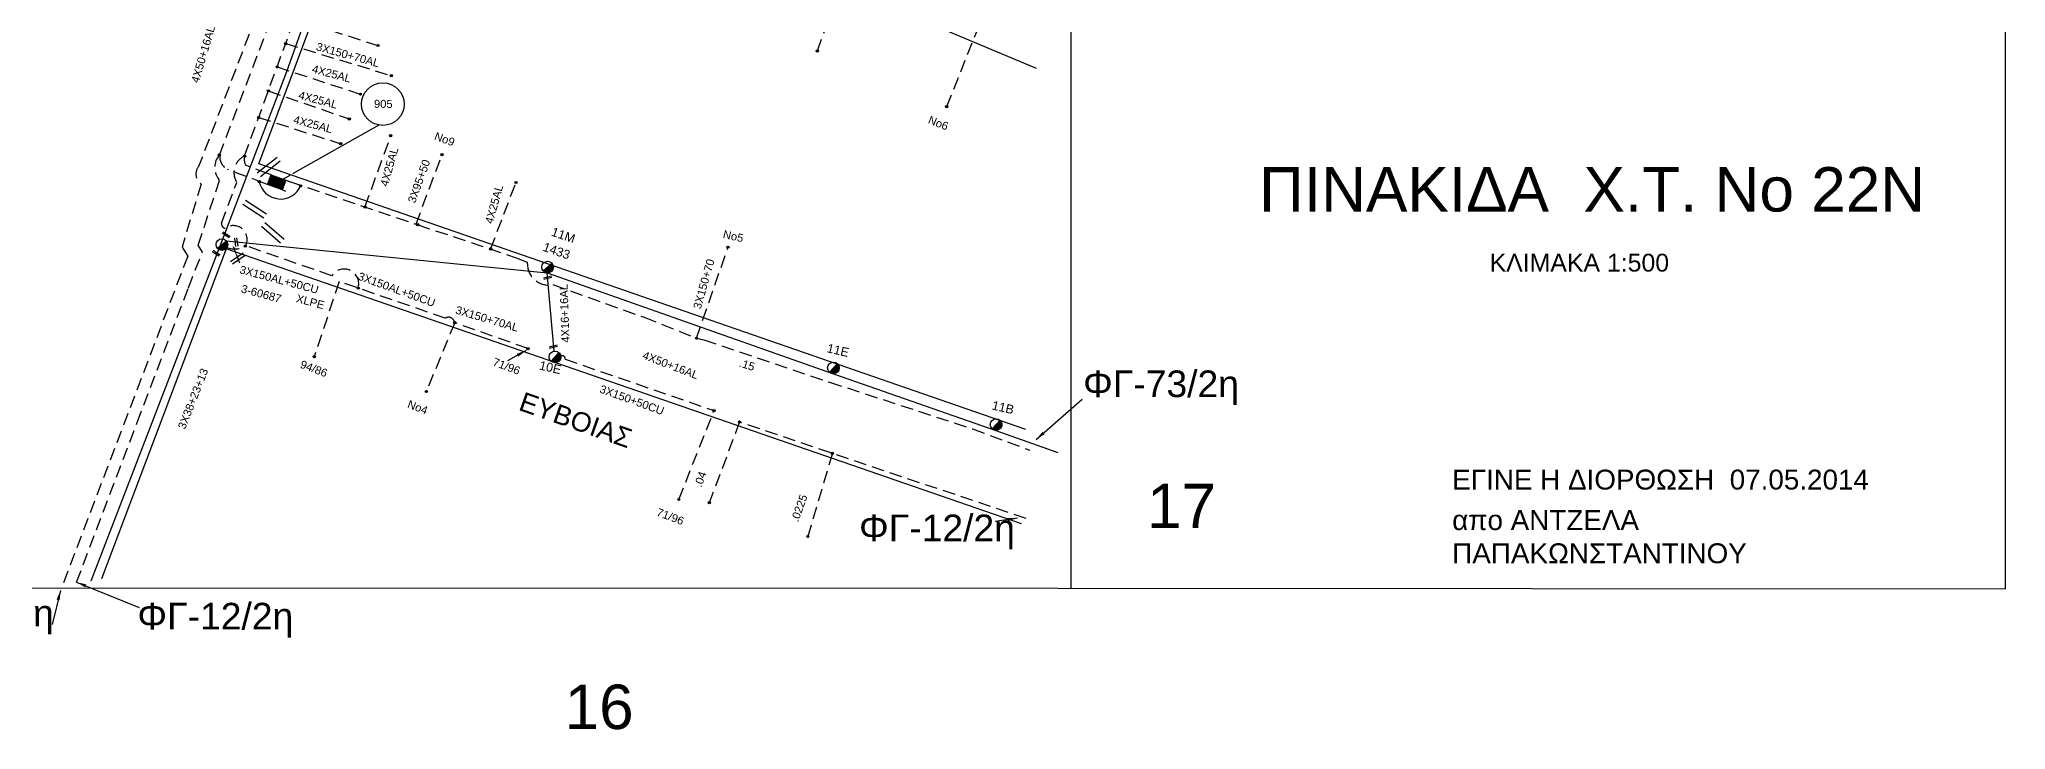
# Model space of a CAD drawing. Header units: millimetres. Extents: x 2662 to 4998, y 438 to 1235.
# Drawn here: x 4797.9 to 4997.8, y 703.2 to 773.4 of the extents above; entities that cross this region are included whole.
import ezdxf

# ---------------------------------------------------------------- set-up
doc = ezdxf.new("R2010")
doc.units = ezdxf.units.MM
doc.linetypes.add('DASHED', pattern=[19.05, 12.7, -6.35])
for name, color, linetype in [('Link Box 4 Διευθύνσεων', 7, 'Continuous'), ('Άγνωστα', 7, 'Continuous'), ('Γυμνά εναέρια ΧΤ και ΦΟΠ (3Φ)   4x16+16AL', 7, 'Continuous'), ('Γυμνά εναέρια ΧΤ και ΦΟΠ (3Φ)   4x50+16AL', 7, 'Continuous'), ('Επιγραφές - Σχήματα', 7, 'Continuous'), ('Καλώδια ΧΤ   3x150+50CU', 7, 'DASHED'), ('Καλώδια ΧΤ   3x150+70 XLPE', 7, 'DASHED'), ('Καλώδια ΧΤ   3x150+70AL', 7, 'DASHED'), ('Καλώδια ΧΤ   3x150AL+50CU', 7, 'DASHED'), ('Μηχανική τομή', 7, 'Continuous'), ('Στύλος ΦΜ', 7, 'Continuous'), ('Στύλος ΦΜ @ 1', 7, 'Continuous'), ('Συνδέσεις', 7, 'Continuous'), ('Τομή', 7, 'Continuous'), ('Υπόβαθρο ΔΕΗ', 7, 'Continuous'), ('Υπόγεια Καλώδια Δικτύου ΧΤ   .04', 7, 'DASHED'), ('Υπόγεια καλώδια Παροχών ΧΤ   .0225', 7, 'DASHED'), ('Υπόγεια καλώδια Παροχών ΧΤ   .15', 7, 'DASHED'), ('Υπόγεια καλώδια Παροχών ΧΤ   4x25', 7, 'DASHED')]:
    doc.layers.add(name, color=color, linetype=linetype)
doc.styles.add('arial', font='ARIAL.TTF')
doc.styles.get("Standard").update_dxf_attribs({"font": 'ARIAL.TTF'})
doc.linetypes.add('SYN_LINE', pattern='A,0.5,-0.0001,["/\\/\\/\\/",Standard,S=0.1,R=0,X=0,Y=-0.05],-0.25', length=0.7501)
doc.dimstyles.new('ISO-25', dxfattribs={"dimtxt": 2.5, "dimasz": 2.5, "dimexe": 1.25, "dimexo": 0.625, "dimtad": 1, "dimtxsty": 'Standard', "dimcen": 2.5, "dimadec": 0, "dimazin": 0, "dimtfac": 1, "dimtmove": 0, "dimatfit": 3, "dimfxl": 1, "dimarcsym": 0})

# ---------------------------------------------------------------- blocks, each defined once
blk = doc.blocks.new('ΤΟΜΗ')
at = {"layer": 'Τομή', "ltscale": 40}
for p, q in [((-5.68, 0), (5.68, 0)), ((5.68, -2.33), (-5.68, -2.33))]:
    blk.add_line(p, q, dxfattribs=at)
blk = doc.blocks.new('ΜΗΧΑΝΙΚΗ ΤΟΜΗ')
at = {"layer": 'Μηχανική τομή', "ltscale": 40}
for p, q in [((-1.89, 0.78), (1.89, 0.78)), ((1.89, 0), (-1.89, 0))]:
    blk.add_line(p, q, dxfattribs=at)
blk = doc.blocks.new('ΥΠΑΡΧΩΝ ΤΣΙΜΕΝΤΕΝΙΟΣ ΣΤΥΛΟΣ')
at = {"layer": 'Στύλος ΦΜ'}
blk.add_hatch(color=7, dxfattribs=at).paths.add_polyline_path([(-1.29, -2.28, 0.574793), (2.62, 0, 0.268822), (1.3, 2.27)])
at = {"layer": 'Στύλος ΦΜ', "color": 7}
blk.add_line((-1.29, -2.28), (1.3, 2.27), dxfattribs=at)
blk.add_circle((0, 0), 2.62, dxfattribs=at)
at = {"layer": 'Στύλος ΦΜ', "flags": 4}
for tag, p in [('ΑΡΙΘΜΟΣ', (-4.68, 8.05)), ('ΤΥΠΟΣ', (-4.91, 3.03))]:
    blk.add_attdef(tag, p, '', height=4, dxfattribs=at)
blk = doc.blocks.new('LINK BOX 4 ΑΝΑΧΩΡΗΣΕΩΝ')
at = {"layer": 'Link Box 4 Διευθύνσεων', "ltscale": 40}
blk.add_hatch(color=256, dxfattribs=at).paths.add_polyline_path([(-3.54, 0), (-3.54, -4.67), (3.54, -4.67), (3.54, 0)])
for p, q in [((-3.54, 0), (-5.33, 0)), ((5.33, 0), (3.54, 0)), ((-3.54, -4.67), (-5.33, -4.67)), ((5.33, -4.67), (3.54, -4.67))]:
    blk.add_line(p, q, dxfattribs=at)
blk.add_lwpolyline([(-3.54, -4.67), (-3.54, 0), (3.54, 0), (3.54, -4.67)], close=True, dxfattribs=at)
blk = doc.blocks.new('_ΣΥΝΔΕΣΗ')
at = {"layer": 'Συνδέσεις', "linetype": 'SYN_LINE', "ltscale": 40}
blk.add_hatch(color=256, dxfattribs=at).paths.add_polyline_path([(0.5, -0.01, 1), (-0.5, -0.01, 1)])
at = {"layer": 'Συνδέσεις'}
blk.add_circle((0, -0.01), 0.5, dxfattribs=at)
blk = doc.blocks.new('τομή_')
at = {"layer": 'Επιγραφές - Σχήματα'}
for p, q in [((-1.29, -0.22), (0.13, 0.75)), ((-1.08, -0.46), (0.34, 0.51)), ((-0.66, 0.62), (-0.29, -0.37))]:
    blk.add_line(p, q, dxfattribs=at)

msp = doc.modelspace()

# ---------------------------------------------------------------- linework, layer by layer
at = {"layer": 'Άγνωστα', "color": 1, "linetype": 'DASHED', "ltscale": 0.1}
for points in [[(4890.13, 766.59), (4893.19, 774.23), (4881.24, 779.19), (4880.56, 780.25), (4876.09, 781.99), (4875.58, 783.81), (4867.51, 787.37)], [(4876.98, 772.25), (4879.55, 779.47), (4875.67, 781.21)]]:
    msp.add_lwpolyline(points, dxfattribs=at)
at = {"layer": 'Άγνωστα', "color": 6, "linetype": 'DASHED', "ltscale": 0.1}
msp.add_lwpolyline([(4836.18, 754.63), (4838.81, 761.7)], dxfattribs=at)
msp.add_lwpolyline([(4801.66, 718.2), (4807.82, 734.43), (4813.03, 748.16), (4814.45, 751.77), (4814.02, 752.49), (4816.19, 759.08), (4816.09, 759.22, -0.356009), (4816.18, 761.66, -0.356009)], format="xyb", dxfattribs=at)
at = {"layer": 'Άγνωστα', "color": 133, "linetype": 'DASHED', "ltscale": 0.1}
for points in [[(4828.35, 748.79), (4825.83, 741.15)], [(4840.11, 744.6), (4837.22, 737.6)]]:
    msp.add_lwpolyline(points, dxfattribs=at)
at = {"layer": 'Γυμνά εναέρια ΧΤ και ΦΟΠ (3Φ)   4x16+16AL', "color": 173, "ltscale": 40}
msp.add_lwpolyline([(4850.23, 741.71), (4849.52, 749.67)], dxfattribs=at)
at = {"layer": 'Γυμνά εναέρια ΧΤ και ΦΟΠ (3Φ)   4x50+16AL', "color": 173, "ltscale": 0.1}
for points in [[(4803.14, 718.34), (4816.4, 752.75), (4823.03, 770.15), (4827.27, 782.09), (4831.61, 793.38), (4833.17, 798)], [(4816.88, 752.92), (4849.52, 749.67), (4878.62, 739.41), (4895.13, 733.64), (4901.44, 731.39)]]:
    msp.add_lwpolyline(points, dxfattribs=at)
at = {"layer": 'Γυμνά εναέρια ΧΤ και ΦΟΠ (3Φ)   4x50+16AL', "color": 6, "linetype": 'DASHED', "ltscale": 0.1}
msp.add_lwpolyline([(4898.19, 724.67), (4869.06, 734.5)], dxfattribs=at)
at = {"layer": 'Επιγραφές - Σχήματα'}
for points in [[(4901.44, 1215.67), (4901.44, 1215.67), (3912.5, 1215.67), (3912.5, 717.65), (4901.44, 717.58)], [(4902.79, 717.58), (4902.79, 1215.67)], [(4832.38, 764.7), (4823.62, 759.74)], [(4823.34, 759.58), (4822.66, 759.19)]]:
    msp.add_lwpolyline(points, dxfattribs=at)
at = {"layer": 'Επιγραφές - Σχήματα', "ltscale": 10}
msp.add_lwpolyline([(4901.44, 717.58), (4997.79, 717.52), (4997.79, 1215.67), (4901.44, 1215.67)], dxfattribs=at)
at = {"layer": 'Επιγραφές - Σχήματα'}
msp.add_circle((4832.8, 766.84), 2.17, dxfattribs=at)
at = {"layer": 'Καλώδια ΧΤ   3x150+70 XLPE', "color": 6, "ltscale": 0.1}
msp.add_lwpolyline([(4864.69, 743.03), (4867.89, 752.29)], dxfattribs=at)
at = {"layer": 'Καλώδια ΧΤ   3x150+70AL', "color": 133, "ltscale": 0.1}
for points in [[(4822.92, 773), (4833.66, 769.74)], [(4847.55, 741.97), (4840.11, 744.6)]]:
    msp.add_lwpolyline(points, dxfattribs=at)
at = {"layer": 'Καλώδια ΧΤ   3x150AL+50CU', "color": 2, "linetype": 'DASHED', "ltscale": 0.1}
msp.add_lwpolyline([(4865.04, 884.2, 0.745279), (4859.27, 880.31), (4842.96, 843.12), (4843.51, 841.88), (4834.82, 822.05), (4831.02, 803.26, 0.202702), (4829.16, 800.12, 0.183031), (4824.99, 798.89), (4823.19, 794.14, 0.267948), (4823.96, 791.92), (4820.1, 781.73), (4821.91, 781.07), (4814.07, 760.49, 0.438761), (4814.32, 758.71), (4812.38, 752.29), (4812.96, 751.38), (4800.13, 717.59)], format="xyb", dxfattribs=at)
at = {"layer": 'Καλώδια ΧΤ   3x150AL+50CU', "color": 6, "linetype": 'DASHED', "ltscale": 0.1}
for points in [[(4816.18, 761.66), (4826.14, 787.79), (4826.01, 789.17), (4827.1, 792.12, -0.42748), (4824.37, 793.65)], [(4820.69, 758.81), (4817, 760.19, -0.282564), (4816.21, 761.55)]]:
    msp.add_lwpolyline(points, format="xyb", dxfattribs=at)
at = {"layer": 'Καλώδια ΧΤ   3x150AL+50CU', "color": 133, "ltscale": 0.1}
for points in [[(4830.3, 748.12), (4830.33, 748.37, 0.799904), (4827.6, 749.38), (4818.86, 752.43), (4818.86, 752.43, 0.785001), (4816.76, 754.21, -0.430271), (4816.41, 754.72), (4817.94, 758.87), (4817.85, 759.06, -0.423242), (4818.74, 761.56), (4826.01, 781.48), (4826.01, 781.48)], [(4840.08, 744.68), (4840.06, 744.74, 0.482914), (4839.14, 745.06), (4828.35, 748.79)]]:
    msp.add_lwpolyline(points, format="xyb", dxfattribs=at)
at = {"layer": 'Καλώδια ΧΤ   3x150AL+50CU', "color": 133, "linetype": 'DASHED', "ltscale": 0.1}
msp.add_lwpolyline([(4821.06, 759.79), (4818.85, 760.62, -0.177836), (4818.74, 761.56)], format="xyb", dxfattribs=at)
at = {"layer": 'Καλώδια ΧΤ   3x150AL+50CU', "color": 173, "linetype": 'DASHED', "ltscale": 0.1}
msp.add_lwpolyline([(4850.89, 741.19, -0.681146), (4851.33, 740.89), (4866.47, 735.66)], format="xyb", dxfattribs=at)
at = {"layer": 'Καλώδια ΧΤ   3x150AL+50CU', "color": 133, "linetype": 'DASHED', "ltscale": 0.1}
msp.add_arc((4817.73, 754.21), 2.11, 247.8979, 302.3827, dxfattribs=at)
at = {"layer": 'Υπόβαθρο ΔΕΗ'}
for points in [[(4898.16, 733.74), (4820.2, 760.77), (4834.06, 797.86), (4899.22, 770.49)], [(4897.74, 724.15), (4816.88, 752.11), (4804.19, 718.53)], [(4817.88, 751.59), (4817.61, 752.32)]]:
    msp.add_lwpolyline(points, dxfattribs=at)
msp.add_arc((4822.41, 759.4), 2.22, 191.0029, 337.8049, dxfattribs=at)
at = {"layer": 'Υπόγεια Καλώδια Δικτύου ΧΤ   .04', "color": 173, "ltscale": 0.1}
msp.add_lwpolyline([(4862.89, 726.62), (4866.47, 735.66)], dxfattribs=at)
at = {"layer": 'Υπόγεια Καλώδια Δικτύου ΧΤ   .04', "color": 6, "ltscale": 0.1}
msp.add_lwpolyline([(4869.06, 734.5), (4865.99, 726.29)], dxfattribs=at)
at = {"layer": 'Υπόγεια καλώδια Παροχών ΧΤ   .0225', "color": 6, "ltscale": 0.1}
msp.add_lwpolyline([(4878.51, 731.31), (4876.01, 722.85)], dxfattribs=at)
at = {"layer": 'Υπόγεια καλώδια Παροχών ΧΤ   .15', "color": 6, "ltscale": 0.1}
msp.add_lwpolyline([(4823.32, 758.95), (4836.35, 754.57), (4846.35, 751.21), (4847.48, 750.75), (4847.5, 750.46, 0.454198), (4850.07, 748.47), (4859.37, 745.15), (4864.69, 743.03), (4864.69, 743.03), (4865.45, 742.86), (4878.22, 738.55), (4892.75, 733.8), (4898.59, 731.62)], format="xyb", dxfattribs=at)
at = {"layer": 'Υπόγεια καλώδια Παροχών ΧΤ   4x25', "color": 133, "linetype": 'DASHED', "ltscale": 0.1}
for points in [[(4823.84, 775.53), (4832.3, 772.8)], [(4822.05, 770.63), (4830.53, 767.85)], [(4821.16, 768.18), (4829.39, 765.33)], [(4820.17, 765.48), (4828.51, 762.81)]]:
    msp.add_lwpolyline(points, dxfattribs=at)
at = {"layer": 'Υπόγεια καλώδια Παροχών ΧΤ   4x25', "color": 6, "linetype": 'DASHED', "ltscale": 0.1}
for points in [[(4830.98, 756.37), (4833.6, 763.61)], [(4843.76, 752.09), (4846.33, 758.86)]]:
    msp.add_lwpolyline(points, dxfattribs=at)

# ---------------------------------------------------------------- block references
at = {"layer": 'Link Box 4 Διευθύνσεων', "xscale": 0.2259914949150555, "yscale": 0.2259914949150555, "zscale": 0.2259914949150555, "rotation": 339.4515376870185}
msp.add_blockref('LINK BOX 4 ΑΝΑΧΩΡΗΣΕΩΝ', (4822.19, 759.37), dxfattribs=at)
at = {"layer": 'Επιγραφές - Σχήματα', "xscale": 0.9039659796602221, "yscale": 0.9039659796602221, "zscale": 0.9039659796602221}
msp.add_blockref('τομή_', (4818.48, 751.02), dxfattribs=at)
at = {"layer": 'Μηχανική τομή'}
for p, xscale, yscale, zscale, rotation in [((4816.83, 753.47), 0.2259914949150552, 0.2259914949150552, 0.2259914949150552, 326.7354919231314), ((4815.81, 751.59), 0.2259914949150552, 0.2259914949150552, 0.2259914949150552, 326.7354919231314), ((4817.81, 752.78), 0.2259914949150552, 0.2259914949150552, 0.2259914949150552, 277.24128041648), ((4849.54, 749.27), 0.2259914949150553, 0.2259914949150553, 0.2259914949150553, 192.4051376799366), ((4850.15, 742.07), 0.2259914949150552, 0.2259914949150552, 0.2259914949150552, 14.99724287501012)]:
    msp.add_blockref('ΜΗΧΑΝΙΚΗ ΤΟΜΗ', p, dxfattribs=dict(at, xscale=xscale, yscale=yscale, zscale=zscale, rotation=rotation))
at = {"layer": 'Στύλος ΦΜ @ 1', "ltscale": 40}
ref = msp.add_blockref('ΥΠΑΡΧΩΝ ΤΣΙΜΕΝΤΕΝΙΟΣ ΣΤΥΛΟΣ', (4849.55, 750.26), dxfattribs=dict(at, xscale=0.2259914949150553, yscale=0.2259914949150553, zscale=0.2259914949150553, rotation=340.9028984815711))
ref.add_attrib('ΤΥΠΟΣ', '1433', (4848.99, 751.94), dxfattribs={"layer": 'Στύλος ΦΜ', "height": 0.904, "rotation": 340.9029, "flags": 4})
ref.add_attrib('ΑΡΙΘΜΟΣ', '11Μ', (4849.84, 753.48), dxfattribs={"layer": 'Στύλος ΦΜ', "height": 0.904, "rotation": 340.9029, "flags": 4})
at = {"layer": 'Στύλος ΦΜ @ 1', "ltscale": 40, "xscale": 0.2259914949150553, "yscale": 0.2259914949150553, "zscale": 0.2259914949150553, "rotation": 339.0183869007416}
msp.add_blockref('ΥΠΑΡΧΩΝ ΤΣΙΜΕΝΤΕΝΙΟΣ ΣΤΥΛΟΣ', (4816.43, 752.55), dxfattribs=at)
at = {"layer": 'Στύλος ΦΜ @ 1', "ltscale": 40}
ref = msp.add_blockref('ΥΠΑΡΧΩΝ ΤΣΙΜΕΝΤΕΝΙΟΣ ΣΤΥΛΟΣ', (4850.3, 741.12), dxfattribs=dict(at, xscale=0.2259914949150554, yscale=0.2259914949150554, zscale=0.2259914949150554, rotation=346.9882121882479))
ref.add_attrib('ΤΥΠΟΣ', '10E', (4848.63, 739.86), dxfattribs={"layer": 'Στύλος ΦΜ', "height": 0.904, "rotation": 346.9882, "flags": 4})
ref = msp.add_blockref('ΥΠΑΡΧΩΝ ΤΣΙΜΕΝΤΕΝΙΟΣ ΣΤΥΛΟΣ', (4878.61, 740), dxfattribs=dict(at, xscale=0.2259914949150554, yscale=0.2259914949150554, zscale=0.2259914949150554, rotation=346.9882121882479))
ref.add_attrib('ΤΥΠΟΣ', '11E', (4877.88, 741.61), dxfattribs={"layer": 'Στύλος ΦΜ', "height": 0.904, "rotation": 346.9882, "flags": 4})
ref = msp.add_blockref('ΥΠΑΡΧΩΝ ΤΣΙΜΕΝΤΕΝΙΟΣ ΣΤΥΛΟΣ', (4895.15, 734.24), dxfattribs=dict(at, xscale=0.2259914949150554, yscale=0.2259914949150554, zscale=0.2259914949150554, rotation=346.9882121882479))
ref.add_attrib('ΤΥΠΟΣ', '11B', (4894.66, 735.79), dxfattribs={"layer": 'Στύλος ΦΜ', "height": 0.904, "rotation": 346.9882, "flags": 4})
at = {"layer": 'Συνδέσεις', "xscale": 0.2259914949150555, "yscale": 0.2259914949150555, "zscale": 0.2259914949150555}
for p in [(4822.92, 773), (4832.3, 772.8), (4876.98, 772.25), (4822.05, 770.63), (4833.66, 769.74), (4821.16, 768.19), (4830.53, 767.85), (4890.13, 766.59), (4820.18, 765.48), (4829.39, 765.33), (4833.6, 763.62), (4816.18, 761.66), (4828.51, 762.81), (4838.81, 761.7), (4818.75, 761.54), (4820.25, 758.96), (4824.45, 758.53), (4846.33, 758.87), (4830.98, 756.37), (4836.35, 754.57), (4818.81, 752.39), (4843.76, 752.09), (4867.89, 752.29), (4830.3, 748.12), (4840.11, 744.6), (4847.55, 741.97), (4864.69, 743.03), (4825.83, 741.15), (4837.22, 737.6), (4866.47, 735.66), (4869.06, 734.51), (4878.51, 731.31), (4862.89, 726.62), (4865.99, 726.29), (4876.01, 722.85)]:
    msp.add_blockref('_ΣΥΝΔΕΣΗ', p, dxfattribs=at)
at = {"layer": 'Τομή'}
for p, xscale, yscale, zscale, rotation in [((4821.03, 760.65), 0.2259914949150552, 0.2259914949150552, 0.2259914949150552, 38.05699219964133), ((4819.62, 755.93), 0.2259914949150553, 0.2259914949150553, 0.2259914949150553, 146.711984009414), ((4821.44, 753.55), 0.2259914949150552, 0.2259914949150552, 0.2259914949150552, 138.9921412007194)]:
    msp.add_blockref('ΤΟΜΗ', p, dxfattribs=dict(at, xscale=xscale, yscale=yscale, zscale=zscale, rotation=rotation))

# ---------------------------------------------------------------- texts
at = {"ltscale": 40, "char_height": 4.52, "width": 19.1112, "attachment_point": 1, "style": 'arial'}
for s, insert in [('17', (4910.49, 728.22)), ('16', (4851.28, 707.78))]:
    msp.add_mtext(s, dxfattribs=dict(at, insert=insert))
at = {"layer": 'Άγνωστα', "ltscale": 40, "char_height": 0.814, "attachment_point": 1, "style": 'arial'}
for s, insert, width, rotation in [('4X25AL', (4825.74, 770.85), 62.5458, 345.0815), ('4X25AL', (4824.37, 768.19), 62.5458, 345.0815), ('4X25AL', (4823.85, 765.7), 62.5458, 345.0815), ('Νο9', (4838.24, 764.02), 2.6715, 339.6928), ('Νο6', (4888.46, 765.68), 2.6715, 338.246), ('4X25AL', (4832.51, 758.63), 62.5458, 74.27), ('3X95+50', (4835.31, 756.98), 62.5458, 70.1009), ('4X25AL', (4843.17, 754.82), 62.5458, 74.27), ('Νο5', (4867.5, 754.03), 2.6715, 347.1859), ('3-60687', (4818.53, 748.49), 6.4009, 344.7896), ('94/86', (4824.6, 740.81), 62.1682, 339.2378), ('71/96', (4844.19, 741.05), 62.1682, 339.2695), ('Νο4', (4835.51, 736.75), 62.1682, 339.2378), ('71/96', (4860.84, 725.76), 62.1682, 339.2378)]:
    msp.add_mtext(s, dxfattribs=dict(at, insert=insert, width=width, rotation=rotation))
at = {"layer": 'Άγνωστα', "color": 0, "ltscale": 40, "insert": (4811.93, 733.99), "char_height": 0.814, "width": 6.8602, "attachment_point": 1, "rotation": 68.5595, "style": 'arial'}
msp.add_mtext('3X38+23+13', dxfattribs=at)
at = {"layer": 'Γυμνά εναέρια ΧΤ και ΦΟΠ (3Φ)   4x16+16AL', "ltscale": 40, "insert": (4850.97, 742.55), "char_height": 0.814, "width": 62.5458, "attachment_point": 1, "rotation": 91.932, "style": 'arial'}
msp.add_mtext('4X16+16AL', dxfattribs=at)
at = {"layer": 'Γυμνά εναέρια ΧΤ και ΦΟΠ (3Φ)   4x50+16AL', "ltscale": 40, "char_height": 0.814, "width": 6.4009, "attachment_point": 1, "style": 'arial'}
for insert, rotation in [((4813.29, 769.16), 73.6113), ((4859.41, 741.73), 339.0673)]:
    msp.add_mtext('4X50+16AL', dxfattribs=dict(at, insert=insert, rotation=rotation))
at = {"layer": 'Επιγραφές - Σχήματα', "insert": (4831.9, 767.28), "char_height": 0.814, "width": 7.7372, "attachment_point": 1, "rotation": 359.4102}
msp.add_mtext('905', dxfattribs=at)
at = {"layer": 'Επιγραφές - Σχήματα', "ltscale": 10, "attachment_point": 1}
for s, insert, char_height, width in [('ΠΙΝΑΚΙΔΑ  Χ.Τ. Νο 22N', (4921.88, 760.43), 4.5198, 71.1955), ('ΚΛΙΜΑΚΑ 1:500', (4945.32, 751.61), 1.8079, 71.1955), ('ΕΓΙΝΕ Η ΔΙΟΡΘΩΣΗ  07.05.2014', (4941.52, 729.65), 2.0249, 46.0697), ('απο ΑΝΤΖΕΛΑ ΠΑΠΑΚΩΝΣΤΑΝΤΙΝΟΥ', (4941.52, 725.53), 2.0249, 46.0697)]:
    msp.add_mtext(s, dxfattribs=dict(at, insert=insert, char_height=char_height, width=width))
at = {"layer": 'Επιγραφές - Σχήματα', "ltscale": 40, "char_height": 2.712, "width": 19.1112, "attachment_point": 1, "style": 'arial'}
for s, insert in [('ΦΓ-73/2η', (4903.99, 739.74)), ('ΦΓ-12/2η', (4881.21, 725.08)), ('ΦΓ-12/6η', (4783.49, 716.41)), ('ΦΓ-12/2η', (4807.84, 716.1))]:
    msp.add_mtext(s, dxfattribs=dict(at, insert=insert))
at = {"layer": 'Επιγραφές - Σχήματα', "ltscale": 40, "insert": (4847.14, 737.6), "char_height": 1.8079, "width": 19.1112, "attachment_point": 1, "rotation": 340.6092, "style": 'arial'}
msp.add_mtext('{\\H1.0833x;EYBOIAΣ}', dxfattribs=at)
at = {"layer": 'Καλώδια ΧΤ   3x150+50CU', "ltscale": 40, "insert": (4855.04, 738.29), "char_height": 0.814, "width": 62.5458, "attachment_point": 1, "rotation": 340.0657, "style": 'arial'}
msp.add_mtext('3X150+50CU', dxfattribs=at)
at = {"layer": 'Καλώδια ΧΤ   3x150+70 XLPE', "ltscale": 40, "insert": (4864.33, 746.14), "char_height": 0.814, "width": 4.5892, "attachment_point": 1, "rotation": 74.27, "style": 'arial'}
msp.add_mtext('3X150+70', dxfattribs=at)
at = {"layer": 'Καλώδια ΧΤ   3x150+70AL', "ltscale": 40, "char_height": 0.814, "attachment_point": 1, "style": 'arial'}
for insert, width, rotation in [((4826.17, 773.12), 62.5458, 344.5516), ((4840.34, 746.33), 6.4009, 343.5203)]:
    msp.add_mtext('3X150+70AL', dxfattribs=dict(at, insert=insert, width=width, rotation=rotation))
at = {"layer": 'Καλώδια ΧΤ   3x150AL+50CU', "ltscale": 40, "char_height": 0.8136, "width": 62.5458, "attachment_point": 1, "style": 'arial'}
for s, insert, rotation in [('3X150AL+50CU\\P                    XLPE', (4818.38, 750.43), 345.1243), ('3X150AL+50CU', (4830.47, 749.77), 340.0657)]:
    msp.add_mtext(s, dxfattribs=dict(at, insert=insert, rotation=rotation))
at = {"layer": 'Υπόγεια Καλώδια Δικτύου ΧΤ   .04', "ltscale": 40, "insert": (4864.42, 728.07), "char_height": 0.814, "width": 62.5458, "attachment_point": 1, "rotation": 70.1009, "style": 'arial'}
msp.add_mtext('.04', dxfattribs=at)
at = {"layer": 'Υπόγεια καλώδια Παροχών ΧΤ   .0225', "ltscale": 40, "insert": (4874.26, 724.54), "char_height": 0.814, "width": 62.5458, "attachment_point": 1, "rotation": 70.1009, "style": 'arial'}
msp.add_mtext('.0225', dxfattribs=at)
at = {"layer": 'Υπόγεια καλώδια Παροχών ΧΤ   .15', "ltscale": 40, "insert": (4869.2, 740.94), "char_height": 0.814, "width": 62.5458, "attachment_point": 1, "rotation": 342.4988, "style": 'arial'}
msp.add_mtext('.15', dxfattribs=at)

# ---------------------------------------------------------------- leaders
at = {"layer": 'Επιγραφές - Σχήματα', "ltscale": 40}
for points in [[(4847.36, 741.78), (4845.48, 740.71)], [(4899.22, 732.72), (4903.89, 736.82)], [(4897.33, 724.72), (4895.05, 724.39)], [(4801.66, 718.2), (4808.03, 715.62)], [(4800.02, 717.37), (4799.19, 713.9)]]:
    msp.add_leader(points, dimstyle='ISO-25', override={"dimasz": 1, "dimtad": 0}, dxfattribs=at)

doc.saveas('drawing.dxf')
